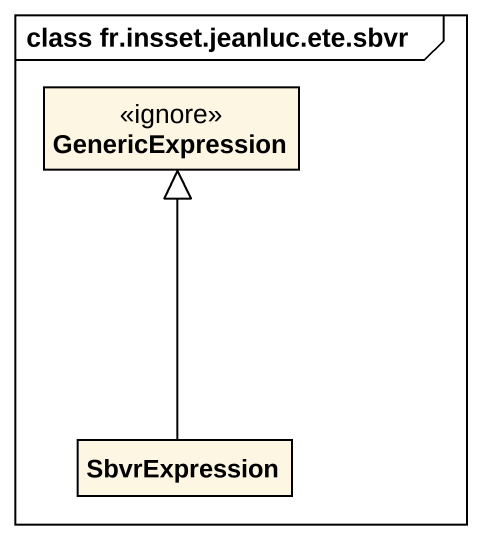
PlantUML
@startuml
mainframe class fr.insset.jeanluc.ete.sbvr
hide circle
hide empty members
class GenericExpression <<ignore>>
class SbvrExpression
SbvrExpression -up-|> GenericExpression
@enduml
